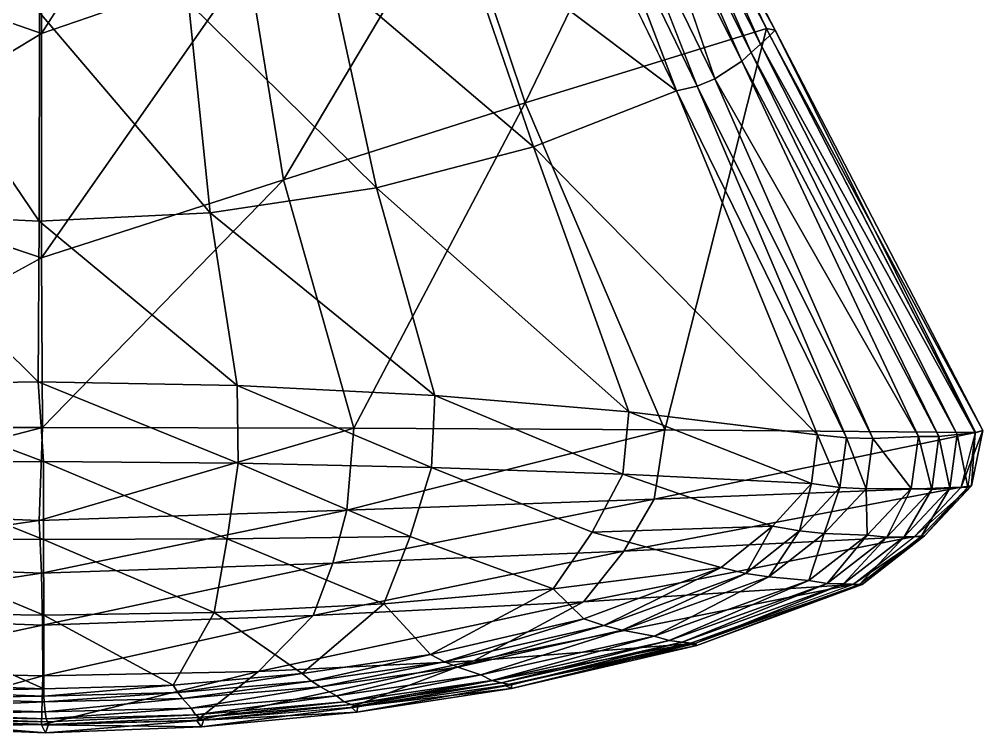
# Model space of a CAD drawing. Extents: x 0 to 0.153, y -0.316 to 0.
# Drawn here: x 0.0749 to 0.1535, y -0.3164 to -0.2582 of the extents above; entities that cross this region are included whole.
import ezdxf

# ---------------------------------------------------------------- set-up
doc = ezdxf.new("R2010")
doc.units = 0
for name, color, linetype in [('L0_PERLATOR_6758005_0', 7, 'CONTINUOUS'), ('L12_KORPUS_6770005_00_4', 7, 'CONTINUOUS'), ('L13_KORPUS_6770005_00_5', 7, 'CONTINUOUS'), ('L14_KORPUS_6770005_00_6', 7, 'CONTINUOUS')]:
    doc.layers.add(name, color=color, linetype=linetype)

msp = doc.modelspace()

# ---------------------------------------------------------------- linework, layer by layer
at = {"layer": 'L0_PERLATOR_6758005_0', "color": 8}
for points, invisible_edges in [([(0.110692, -0.250639, 0.093944), (0.119535, -0.245542, 0.100609), (0.128511, -0.264012, 0.100984), (0.110692, -0.250639, 0.093944)], 8), ([(0.100242, -0.254459, 0.088952), (0.110692, -0.250639, 0.093944), (0.116828, -0.26858, 0.09478), (0.100242, -0.254459, 0.088952)], 8), ([(0.110692, -0.250639, 0.093944), (0.128511, -0.264012, 0.100984), (0.116828, -0.26858, 0.09478), (0.110692, -0.250639, 0.093944)], 8), ([(0.088679, -0.256822, 0.085871), (0.100242, -0.254459, 0.088952), (0.104021, -0.271934, 0.09023), (0.088679, -0.256822, 0.085871)], 8), ([(0.100242, -0.254459, 0.088952), (0.116828, -0.26858, 0.09478), (0.104021, -0.271934, 0.09023), (0.100242, -0.254459, 0.088952)], 8), ([(0.064422, -0.256806, 0.085926), (0.076495, -0.274664, 0.08655), (0.062545, -0.273963, 0.087524), (0.064422, -0.256806, 0.085926)], 8), ([(0.064422, -0.256806, 0.085926), (0.076547, -0.257617, 0.084846), (0.076495, -0.274664, 0.08655), (0.064422, -0.256806, 0.085926)], 8), ([(0.076547, -0.257617, 0.084846), (0.088679, -0.256822, 0.085871), (0.090451, -0.273981, 0.087461), (0.076547, -0.257617, 0.084846)], 8), ([(0.088679, -0.256822, 0.085871), (0.104021, -0.271934, 0.09023), (0.090451, -0.273981, 0.087461), (0.088679, -0.256822, 0.085871)], 8), ([(0.076547, -0.257617, 0.084846), (0.090451, -0.273981, 0.087461), (0.076495, -0.274664, 0.08655), (0.076547, -0.257617, 0.084846)], 8), ([(0.116828, -0.26858, 0.09478), (0.128511, -0.264012, 0.100984), (0.140011, -0.292094, 0.100288), (0.116828, -0.26858, 0.09478)], 8), ([(0.104021, -0.271934, 0.09023), (0.116828, -0.26858, 0.09478), (0.124601, -0.290223, 0.095478), (0.104021, -0.271934, 0.09023)], 8), ([(0.116828, -0.26858, 0.09478), (0.140011, -0.292094, 0.100288), (0.124601, -0.290223, 0.095478), (0.116828, -0.26858, 0.09478)], 8), ([(0.090451, -0.273981, 0.087461), (0.104021, -0.271934, 0.09023), (0.108773, -0.288871, 0.092022), (0.090451, -0.273981, 0.087461)], 8), ([(0.104021, -0.271934, 0.09023), (0.124601, -0.290223, 0.095478), (0.108773, -0.288871, 0.092022), (0.104021, -0.271934, 0.09023)], 8), ([(0.062545, -0.273963, 0.087524), (0.076418, -0.28777, 0.089283), (0.060174, -0.288029, 0.090024), (0.062545, -0.273963, 0.087524)], 8), ([(0.062545, -0.273963, 0.087524), (0.076495, -0.274664, 0.08655), (0.076418, -0.28777, 0.089283), (0.062545, -0.273963, 0.087524)], 8), ([(0.076495, -0.274664, 0.08655), (0.090451, -0.273981, 0.087461), (0.092665, -0.288051, 0.089951), (0.076495, -0.274664, 0.08655)], 8), ([(0.090451, -0.273981, 0.087461), (0.108773, -0.288871, 0.092022), (0.092665, -0.288051, 0.089951), (0.090451, -0.273981, 0.087461)], 8), ([(0.076495, -0.274664, 0.08655), (0.092665, -0.288051, 0.089951), (0.076418, -0.28777, 0.089283), (0.076495, -0.274664, 0.08655)], 8), ([(0.060174, -0.288029, 0.090024), (0.076418, -0.28777, 0.089283), (0.076871, -0.29427, 0.091071), (0.060174, -0.288029, 0.090024)], 8), ([(0.060174, -0.288029, 0.090024), (0.076871, -0.29427, 0.091071), (0.061018, -0.294343, 0.091714), (0.060174, -0.288029, 0.090024)], 8), ([(0.076418, -0.28777, 0.089283), (0.092665, -0.288051, 0.089951), (0.09273, -0.294406, 0.091549), (0.076418, -0.28777, 0.089283)], 8), ([(0.076418, -0.28777, 0.089283), (0.09273, -0.294406, 0.091549), (0.076871, -0.29427, 0.091071), (0.076418, -0.28777, 0.089283)], 8), ([(0.092665, -0.288051, 0.089951), (0.108773, -0.288871, 0.092022), (0.108511, -0.29475, 0.093146), (0.092665, -0.288051, 0.089951)], 8), ([(0.092665, -0.288051, 0.089951), (0.108511, -0.29475, 0.093146), (0.09273, -0.294406, 0.091549), (0.092665, -0.288051, 0.089951)], 8), ([(0.108773, -0.288871, 0.092022), (0.124133, -0.295302, 0.095854), (0.108511, -0.29475, 0.093146), (0.108773, -0.288871, 0.092022)], 8), ([(0.108773, -0.288871, 0.092022), (0.124601, -0.290223, 0.095478), (0.124133, -0.295302, 0.095854), (0.108773, -0.288871, 0.092022)], 8), ([(0.124601, -0.290223, 0.095478), (0.139514, -0.296057, 0.099659), (0.124133, -0.295302, 0.095854), (0.124601, -0.290223, 0.095478)], 8), ([(0.124601, -0.290223, 0.095478), (0.140011, -0.292094, 0.100288), (0.139514, -0.296057, 0.099659), (0.124601, -0.290223, 0.095478)], 8), ([(0.061018, -0.294343, 0.091714), (0.076871, -0.29427, 0.091071), (0.076873, -0.300628, 0.09331), (0.061018, -0.294343, 0.091714)], 8), ([(0.061018, -0.294343, 0.091714), (0.076873, -0.300628, 0.09331), (0.061903, -0.300523, 0.093795), (0.061018, -0.294343, 0.091714)], 8), ([(0.076871, -0.29427, 0.091071), (0.09273, -0.294406, 0.091549), (0.091847, -0.300582, 0.093639), (0.076871, -0.29427, 0.091071)], 8), ([(0.076871, -0.29427, 0.091071), (0.091847, -0.300582, 0.093639), (0.076873, -0.300628, 0.09331), (0.076871, -0.29427, 0.091071)], 8), ([(0.09273, -0.294406, 0.091549), (0.10678, -0.300385, 0.094782), (0.091847, -0.300582, 0.093639), (0.09273, -0.294406, 0.091549)], 8), ([(0.09273, -0.294406, 0.091549), (0.108511, -0.29475, 0.093146), (0.10678, -0.300385, 0.094782), (0.09273, -0.294406, 0.091549)], 8), ([(0.10678, -0.300385, 0.094782), (0.108511, -0.29475, 0.093146), (0.121625, -0.300037, 0.096734), (0.10678, -0.300385, 0.094782)], 12), ([(0.108511, -0.29475, 0.093146), (0.124133, -0.295302, 0.095854), (0.121625, -0.300037, 0.096734), (0.108511, -0.29475, 0.093146)], 8), ([(0.124133, -0.295302, 0.095854), (0.136339, -0.29954, 0.09949), (0.121625, -0.300037, 0.096734), (0.124133, -0.295302, 0.095854)], 8), ([(0.124133, -0.295302, 0.095854), (0.139514, -0.296057, 0.099659), (0.136339, -0.29954, 0.09949), (0.124133, -0.295302, 0.095854)], 8), ([(0.121625, -0.300037, 0.096734), (0.118435, -0.304645, 0.097817), (0.10678, -0.300385, 0.094782), (0.121625, -0.300037, 0.096734)], 12), ([(0.121625, -0.300037, 0.096734), (0.132139, -0.302925, 0.099332), (0.118435, -0.304645, 0.097817), (0.121625, -0.300037, 0.096734)], 8), ([(0.121625, -0.300037, 0.096734), (0.136339, -0.29954, 0.09949), (0.132139, -0.302925, 0.099332), (0.121625, -0.300037, 0.096734)], 8), ([(0.061903, -0.300523, 0.093795), (0.076873, -0.300628, 0.09331), (0.076877, -0.306816, 0.095987), (0.061903, -0.300523, 0.093795)], 8), ([(0.061903, -0.300523, 0.093795), (0.076877, -0.306816, 0.095987), (0.062987, -0.306538, 0.096287), (0.061903, -0.300523, 0.093795)], 8), ([(0.076873, -0.300628, 0.09331), (0.091847, -0.300582, 0.093639), (0.090771, -0.306593, 0.096142), (0.076873, -0.300628, 0.09331)], 8), ([(0.076873, -0.300628, 0.09331), (0.090771, -0.306593, 0.096142), (0.076877, -0.306816, 0.095987), (0.076873, -0.300628, 0.09331)], 8), ([(0.091847, -0.300582, 0.093639), (0.104635, -0.305869, 0.096753), (0.090771, -0.306593, 0.096142), (0.091847, -0.300582, 0.093639)], 8), ([(0.091847, -0.300582, 0.093639), (0.10678, -0.300385, 0.094782), (0.104635, -0.305869, 0.096753), (0.091847, -0.300582, 0.093639)], 8), ([(0.10678, -0.300385, 0.094782), (0.118435, -0.304645, 0.097817), (0.104635, -0.305869, 0.096753), (0.10678, -0.300385, 0.094782)], 8), ([(0.118435, -0.304645, 0.097817), (0.132139, -0.302925, 0.099332), (0.12095, -0.307101, 0.099168), (0.118435, -0.304645, 0.097817)], 8), ([(0.104635, -0.305869, 0.096753), (0.118435, -0.304645, 0.097817), (0.10842, -0.310012, 0.099077), (0.104635, -0.305869, 0.096753)], 8), ([(0.118435, -0.304645, 0.097817), (0.12095, -0.307101, 0.099168), (0.10842, -0.310012, 0.099077), (0.118435, -0.304645, 0.097817)], 8), ([(0.090771, -0.306593, 0.096142), (0.104635, -0.305869, 0.096753), (0.097972, -0.311575, 0.099047), (0.090771, -0.306593, 0.096142)], 8), ([(0.104635, -0.305869, 0.096753), (0.10842, -0.310012, 0.099077), (0.097972, -0.311575, 0.099047), (0.104635, -0.305869, 0.096753)], 8), ([(0.062987, -0.306538, 0.096287), (0.076877, -0.306816, 0.095987), (0.076891, -0.312804, 0.099089), (0.062987, -0.306538, 0.096287)], 8), ([(0.062987, -0.306538, 0.096287), (0.076891, -0.312804, 0.099089), (0.066333, -0.312465, 0.099161), (0.062987, -0.306538, 0.096287)], 8), ([(0.076877, -0.306816, 0.095987), (0.090771, -0.306593, 0.096142), (0.087449, -0.312507, 0.099051), (0.076877, -0.306816, 0.095987)], 8), ([(0.076877, -0.306816, 0.095987), (0.087449, -0.312507, 0.099051), (0.076891, -0.312804, 0.099089), (0.076877, -0.306816, 0.095987)], 8), ([(0.090771, -0.306593, 0.096142), (0.097972, -0.311575, 0.099047), (0.087449, -0.312507, 0.099051), (0.090771, -0.306593, 0.096142)], 8)]:
    msp.add_3dface(points, dxfattribs=dict(at, invisible_edges=invisible_edges))
at = {"layer": 'L12_KORPUS_6770005_00_4', "color": 8}
for points, invisible_edges in [([(0.127635, -0.242855, 0.109534), (0.13535, -0.2602, 0.107383), (0.12685, -0.243329, 0.108201), (0.127635, -0.242855, 0.109534)], 8), ([(0.127635, -0.242855, 0.109534), (0.136115, -0.259508, 0.108546), (0.13535, -0.2602, 0.107383), (0.127635, -0.242855, 0.109534)], 8), ([(0.12685, -0.243329, 0.108201), (0.134585, -0.260893, 0.106219), (0.126065, -0.243803, 0.106868), (0.12685, -0.243329, 0.108201)], 8), ([(0.12685, -0.243329, 0.108201), (0.13535, -0.2602, 0.107383), (0.134585, -0.260893, 0.106219), (0.12685, -0.243329, 0.108201)], 8), ([(0.12528, -0.244277, 0.105535), (0.13163, -0.263035, 0.102646), (0.122962, -0.245184, 0.102711), (0.12528, -0.244277, 0.105535)], 8), ([(0.126065, -0.243803, 0.106868), (0.13382, -0.261586, 0.105056), (0.12528, -0.244277, 0.105535), (0.126065, -0.243803, 0.106868)], 8), ([(0.12528, -0.244277, 0.105535), (0.13382, -0.261586, 0.105056), (0.13163, -0.263035, 0.102646), (0.12528, -0.244277, 0.105535)], 8), ([(0.126065, -0.243803, 0.106868), (0.134585, -0.260893, 0.106219), (0.13382, -0.261586, 0.105056), (0.126065, -0.243803, 0.106868)], 8), ([(0.122962, -0.245184, 0.102711), (0.130187, -0.263639, 0.101663), (0.12139, -0.245487, 0.101503), (0.122962, -0.245184, 0.102711)], 8), ([(0.122962, -0.245184, 0.102711), (0.13163, -0.263035, 0.102646), (0.130187, -0.263639, 0.101663), (0.122962, -0.245184, 0.102711)], 8), ([(0.12139, -0.245487, 0.101503), (0.128511, -0.264012, 0.100984), (0.119535, -0.245542, 0.100609), (0.12139, -0.245487, 0.101503)], 8), ([(0.12139, -0.245487, 0.101503), (0.130187, -0.263639, 0.101663), (0.128511, -0.264012, 0.100984), (0.12139, -0.245487, 0.101503)], 8), ([(0.136115, -0.259508, 0.108546), (0.152876, -0.291916, 0.105288), (0.13535, -0.2602, 0.107383), (0.136115, -0.259508, 0.108546)], 8), ([(0.134585, -0.260893, 0.106219), (0.149908, -0.292227, 0.103725), (0.13382, -0.261586, 0.105056), (0.134585, -0.260893, 0.106219)], 8), ([(0.13535, -0.2602, 0.107383), (0.151393, -0.292075, 0.104506), (0.134585, -0.260893, 0.106219), (0.13535, -0.2602, 0.107383)], 8), ([(0.134585, -0.260893, 0.106219), (0.151393, -0.292075, 0.104506), (0.149908, -0.292227, 0.103725), (0.134585, -0.260893, 0.106219)], 8), ([(0.13535, -0.2602, 0.107383), (0.152876, -0.291916, 0.105288), (0.151393, -0.292075, 0.104506), (0.13535, -0.2602, 0.107383)], 8), ([(0.13382, -0.261586, 0.105056), (0.148236, -0.292227, 0.1029), (0.13163, -0.263035, 0.102646), (0.13382, -0.261586, 0.105056)], 8), ([(0.13382, -0.261586, 0.105056), (0.149908, -0.292227, 0.103725), (0.148236, -0.292227, 0.1029), (0.13382, -0.261586, 0.105056)], 8), ([(0.13163, -0.263035, 0.102646), (0.144521, -0.292391, 0.101324), (0.130187, -0.263639, 0.101663), (0.13163, -0.263035, 0.102646)], 8), ([(0.13163, -0.263035, 0.102646), (0.148236, -0.292227, 0.1029), (0.144521, -0.292391, 0.101324), (0.13163, -0.263035, 0.102646)], 8), ([(0.130187, -0.263639, 0.101663), (0.142359, -0.292346, 0.100694), (0.128511, -0.264012, 0.100984), (0.130187, -0.263639, 0.101663)], 8), ([(0.128511, -0.264012, 0.100984), (0.142359, -0.292346, 0.100694), (0.140011, -0.292094, 0.100288), (0.128511, -0.264012, 0.100984)], 8), ([(0.130187, -0.263639, 0.101663), (0.144521, -0.292391, 0.101324), (0.142359, -0.292346, 0.100694), (0.130187, -0.263639, 0.101663)], 8), ([(0.140011, -0.292094, 0.100288), (0.141826, -0.296375, 0.100038), (0.139514, -0.296057, 0.099659), (0.140011, -0.292094, 0.100288)], 8), ([(0.142359, -0.292346, 0.100694), (0.141826, -0.296375, 0.100038), (0.140011, -0.292094, 0.100288), (0.142359, -0.292346, 0.100694)], 8), ([(0.142359, -0.292346, 0.100694), (0.14396, -0.296491, 0.100632), (0.141826, -0.296375, 0.100038), (0.142359, -0.292346, 0.100694)], 8), ([(0.144521, -0.292391, 0.101324), (0.14396, -0.296491, 0.100632), (0.142359, -0.292346, 0.100694), (0.144521, -0.292391, 0.101324)], 8), ([(0.148236, -0.292227, 0.1029), (0.147645, -0.296469, 0.102117), (0.144521, -0.292391, 0.101324), (0.148236, -0.292227, 0.1029)], 8), ([(0.148236, -0.292227, 0.1029), (0.149318, -0.296545, 0.102906), (0.147645, -0.296469, 0.102117), (0.148236, -0.292227, 0.1029)], 8), ([(0.149908, -0.292227, 0.103725), (0.149318, -0.296545, 0.102906), (0.148236, -0.292227, 0.1029), (0.149908, -0.292227, 0.103725)], 8), ([(0.149908, -0.292227, 0.103725), (0.150799, -0.296452, 0.103645), (0.149318, -0.296545, 0.102906), (0.149908, -0.292227, 0.103725)], 8), ([(0.151393, -0.292075, 0.104506), (0.150799, -0.296452, 0.103645), (0.149908, -0.292227, 0.103725), (0.151393, -0.292075, 0.104506)], 8), ([(0.151393, -0.292075, 0.104506), (0.152279, -0.296352, 0.104385), (0.150799, -0.296452, 0.103645), (0.151393, -0.292075, 0.104506)], 8), ([(0.152876, -0.291916, 0.105288), (0.152279, -0.296352, 0.104385), (0.151393, -0.292075, 0.104506), (0.152876, -0.291916, 0.105288)], 8), ([(0.144521, -0.292391, 0.101324), (0.147645, -0.296469, 0.102117), (0.14396, -0.296491, 0.100632), (0.144521, -0.292391, 0.101324)], 8), ([(0.139514, -0.296057, 0.099659), (0.138525, -0.299935, 0.099824), (0.136339, -0.29954, 0.09949), (0.139514, -0.296057, 0.099659)], 8), ([(0.141826, -0.296375, 0.100038), (0.138525, -0.299935, 0.099824), (0.139514, -0.296057, 0.099659), (0.141826, -0.296375, 0.100038)], 8), ([(0.141826, -0.296375, 0.100038), (0.140548, -0.300131, 0.100359), (0.138525, -0.299935, 0.099824), (0.141826, -0.296375, 0.100038)], 8), ([(0.14396, -0.296491, 0.100632), (0.140548, -0.300131, 0.100359), (0.141826, -0.296375, 0.100038), (0.14396, -0.296491, 0.100632)], 8), ([(0.14396, -0.296491, 0.100632), (0.14405, -0.300271, 0.101709), (0.140548, -0.300131, 0.100359), (0.14396, -0.296491, 0.100632)], 8), ([(0.147645, -0.296469, 0.102117), (0.14405, -0.300271, 0.101709), (0.14396, -0.296491, 0.100632), (0.147645, -0.296469, 0.102117)], 8), ([(0.147645, -0.296469, 0.102117), (0.145648, -0.300435, 0.102443), (0.14405, -0.300271, 0.101709), (0.147645, -0.296469, 0.102117)], 8), ([(0.149318, -0.296545, 0.102906), (0.145648, -0.300435, 0.102443), (0.147645, -0.296469, 0.102117), (0.149318, -0.296545, 0.102906)], 8), ([(0.149318, -0.296545, 0.102906), (0.147061, -0.30041, 0.103121), (0.145648, -0.300435, 0.102443), (0.149318, -0.296545, 0.102906)], 8), ([(0.150799, -0.296452, 0.103645), (0.147061, -0.30041, 0.103121), (0.149318, -0.296545, 0.102906), (0.150799, -0.296452, 0.103645)], 8), ([(0.150799, -0.296452, 0.103645), (0.148472, -0.300377, 0.103799), (0.147061, -0.30041, 0.103121), (0.150799, -0.296452, 0.103645)], 8), ([(0.152279, -0.296352, 0.104385), (0.148472, -0.300377, 0.103799), (0.150799, -0.296452, 0.103645), (0.152279, -0.296352, 0.104385)], 8), ([(0.136339, -0.29954, 0.09949), (0.134164, -0.303392, 0.099624), (0.132139, -0.302925, 0.099332), (0.136339, -0.29954, 0.09949)], 8), ([(0.138525, -0.299935, 0.099824), (0.134164, -0.303392, 0.099624), (0.136339, -0.29954, 0.09949), (0.138525, -0.299935, 0.099824)], 8), ([(0.138525, -0.299935, 0.099824), (0.136043, -0.303667, 0.100105), (0.134164, -0.303392, 0.099624), (0.138525, -0.299935, 0.099824)], 8), ([(0.140548, -0.300131, 0.100359), (0.136043, -0.303667, 0.100105), (0.138525, -0.299935, 0.099824), (0.140548, -0.300131, 0.100359)], 8), ([(0.140548, -0.300131, 0.100359), (0.139303, -0.303965, 0.101321), (0.136043, -0.303667, 0.100105), (0.140548, -0.300131, 0.100359)], 8), ([(0.14405, -0.300271, 0.101709), (0.139303, -0.303965, 0.101321), (0.140548, -0.300131, 0.100359), (0.14405, -0.300271, 0.101709)], 8), ([(0.14405, -0.300271, 0.101709), (0.140798, -0.304216, 0.102002), (0.139303, -0.303965, 0.101321), (0.14405, -0.300271, 0.101709)], 8), ([(0.145648, -0.300435, 0.102443), (0.140798, -0.304216, 0.102002), (0.14405, -0.300271, 0.101709), (0.145648, -0.300435, 0.102443)], 8), ([(0.145648, -0.300435, 0.102443), (0.142119, -0.304256, 0.102618), (0.140798, -0.304216, 0.102002), (0.145648, -0.300435, 0.102443)], 8), ([(0.147061, -0.30041, 0.103121), (0.142119, -0.304256, 0.102618), (0.145648, -0.300435, 0.102443), (0.147061, -0.30041, 0.103121)], 8), ([(0.147061, -0.30041, 0.103121), (0.14344, -0.304289, 0.103235), (0.142119, -0.304256, 0.102618), (0.147061, -0.30041, 0.103121)], 8), ([(0.148472, -0.300377, 0.103799), (0.14344, -0.304289, 0.103235), (0.147061, -0.30041, 0.103121), (0.148472, -0.300377, 0.103799)], 8), ([(0.132139, -0.302925, 0.099332), (0.12256, -0.307648, 0.099431), (0.12095, -0.307101, 0.099168), (0.132139, -0.302925, 0.099332)], 8), ([(0.134164, -0.303392, 0.099624), (0.12256, -0.307648, 0.099431), (0.132139, -0.302925, 0.099332), (0.134164, -0.303392, 0.099624)], 8), ([(0.134164, -0.303392, 0.099624), (0.124062, -0.308016, 0.09985), (0.12256, -0.307648, 0.099431), (0.134164, -0.303392, 0.099624)], 8), ([(0.136043, -0.303667, 0.100105), (0.124062, -0.308016, 0.09985), (0.134164, -0.303392, 0.099624), (0.136043, -0.303667, 0.100105)], 8), ([(0.136043, -0.303667, 0.100105), (0.126678, -0.308515, 0.100886), (0.124062, -0.308016, 0.09985), (0.136043, -0.303667, 0.100105)], 8), ([(0.139303, -0.303965, 0.101321), (0.126678, -0.308515, 0.100886), (0.136043, -0.303667, 0.100105), (0.139303, -0.303965, 0.101321)], 8), ([(0.139303, -0.303965, 0.101321), (0.127892, -0.308881, 0.10151), (0.126678, -0.308515, 0.100886), (0.139303, -0.303965, 0.101321)], 8), ([(0.140798, -0.304216, 0.102002), (0.127892, -0.308881, 0.10151), (0.139303, -0.303965, 0.101321), (0.140798, -0.304216, 0.102002)], 8), ([(0.140798, -0.304216, 0.102002), (0.128964, -0.309004, 0.102038), (0.127892, -0.308881, 0.10151), (0.140798, -0.304216, 0.102002)], 8), ([(0.142119, -0.304256, 0.102618), (0.128964, -0.309004, 0.102038), (0.140798, -0.304216, 0.102002), (0.142119, -0.304256, 0.102618)], 8), ([(0.142119, -0.304256, 0.102618), (0.130036, -0.309117, 0.102568), (0.128964, -0.309004, 0.102038), (0.142119, -0.304256, 0.102618)], 8), ([(0.14344, -0.304289, 0.103235), (0.130036, -0.309117, 0.102568), (0.142119, -0.304256, 0.102618), (0.14344, -0.304289, 0.103235)], 8), ([(0.12095, -0.307101, 0.099168), (0.109567, -0.310604, 0.09934), (0.10842, -0.310012, 0.099077), (0.12095, -0.307101, 0.099168)], 8), ([(0.12256, -0.307648, 0.099431), (0.109567, -0.310604, 0.09934), (0.12095, -0.307101, 0.099168), (0.12256, -0.307648, 0.099431)], 8), ([(0.12256, -0.307648, 0.099431), (0.11065, -0.311036, 0.099723), (0.109567, -0.310604, 0.09934), (0.12256, -0.307648, 0.099431)], 8), ([(0.124062, -0.308016, 0.09985), (0.11065, -0.311036, 0.099723), (0.12256, -0.307648, 0.099431), (0.124062, -0.308016, 0.09985)], 8), ([(0.124062, -0.308016, 0.09985), (0.112546, -0.31168, 0.100619), (0.11065, -0.311036, 0.099723), (0.124062, -0.308016, 0.09985)], 8), ([(0.126678, -0.308515, 0.100886), (0.112546, -0.31168, 0.100619), (0.124062, -0.308016, 0.09985), (0.126678, -0.308515, 0.100886)], 8), ([(0.126678, -0.308515, 0.100886), (0.113443, -0.312135, 0.101208), (0.112546, -0.31168, 0.100619), (0.126678, -0.308515, 0.100886)], 8), ([(0.127892, -0.308881, 0.10151), (0.113443, -0.312135, 0.101208), (0.126678, -0.308515, 0.100886), (0.127892, -0.308881, 0.10151)], 8), ([(0.127892, -0.308881, 0.10151), (0.114234, -0.312315, 0.101666), (0.113443, -0.312135, 0.101208), (0.127892, -0.308881, 0.10151)], 8), ([(0.128964, -0.309004, 0.102038), (0.114234, -0.312315, 0.101666), (0.127892, -0.308881, 0.10151), (0.128964, -0.309004, 0.102038)], 8), ([(0.128964, -0.309004, 0.102038), (0.115027, -0.312484, 0.102126), (0.114234, -0.312315, 0.101666), (0.128964, -0.309004, 0.102038)], 8), ([(0.130036, -0.309117, 0.102568), (0.115027, -0.312484, 0.102126), (0.128964, -0.309004, 0.102038), (0.130036, -0.309117, 0.102568)], 8), ([(0.10842, -0.310012, 0.099077), (0.098734, -0.312185, 0.099326), (0.097972, -0.311575, 0.099047), (0.10842, -0.310012, 0.099077)], 8), ([(0.109567, -0.310604, 0.09934), (0.098734, -0.312185, 0.099326), (0.10842, -0.310012, 0.099077), (0.109567, -0.310604, 0.09934)], 8), ([(0.109567, -0.310604, 0.09934), (0.099468, -0.312649, 0.099694), (0.098734, -0.312185, 0.099326), (0.109567, -0.310604, 0.09934)], 8), ([(0.11065, -0.311036, 0.099723), (0.099468, -0.312649, 0.099694), (0.109567, -0.310604, 0.09934), (0.11065, -0.311036, 0.099723)], 8), ([(0.11065, -0.311036, 0.099723), (0.100763, -0.313376, 0.100504), (0.099468, -0.312649, 0.099694), (0.11065, -0.311036, 0.099723)], 8), ([(0.112546, -0.31168, 0.100619), (0.100763, -0.313376, 0.100504), (0.11065, -0.311036, 0.099723), (0.112546, -0.31168, 0.100619)], 8), ([(0.097972, -0.311575, 0.099047), (0.087825, -0.313119, 0.099358), (0.087449, -0.312507, 0.099051), (0.097972, -0.311575, 0.099047)], 8), ([(0.098734, -0.312185, 0.099326), (0.087825, -0.313119, 0.099358), (0.097972, -0.311575, 0.099047), (0.098734, -0.312185, 0.099326)], 8), ([(0.112546, -0.31168, 0.100619), (0.101395, -0.313883, 0.101079), (0.100763, -0.313376, 0.100504), (0.112546, -0.31168, 0.100619)], 8), ([(0.113443, -0.312135, 0.101208), (0.101395, -0.313883, 0.101079), (0.112546, -0.31168, 0.100619), (0.113443, -0.312135, 0.101208)], 8), ([(0.076891, -0.312804, 0.099089), (0.065943, -0.313077, 0.09947), (0.066333, -0.312465, 0.099161), (0.076891, -0.312804, 0.099089)], 8), ([(0.076878, -0.313403, 0.099435), (0.065943, -0.313077, 0.09947), (0.076891, -0.312804, 0.099089), (0.076878, -0.313403, 0.099435)], 8), ([(0.087825, -0.313119, 0.099358), (0.076878, -0.313403, 0.099435), (0.087449, -0.312507, 0.099051), (0.087825, -0.313119, 0.099358)], 8), ([(0.087449, -0.312507, 0.099051), (0.076878, -0.313403, 0.099435), (0.076891, -0.312804, 0.099089), (0.087449, -0.312507, 0.099051)], 8), ([(0.098734, -0.312185, 0.099326), (0.088207, -0.3136, 0.099722), (0.087825, -0.313119, 0.099358), (0.098734, -0.312185, 0.099326)], 8), ([(0.099468, -0.312649, 0.099694), (0.088207, -0.3136, 0.099722), (0.098734, -0.312185, 0.099326), (0.099468, -0.312649, 0.099694)], 8), ([(0.099468, -0.312649, 0.099694), (0.088898, -0.31438, 0.100468), (0.088207, -0.3136, 0.099722), (0.099468, -0.312649, 0.099694)], 8), ([(0.100763, -0.313376, 0.100504), (0.088898, -0.31438, 0.100468), (0.099468, -0.312649, 0.099694), (0.100763, -0.313376, 0.100504)], 8), ([(0.113443, -0.312135, 0.101208), (0.101952, -0.314096, 0.101492), (0.101395, -0.313883, 0.101079), (0.113443, -0.312135, 0.101208)], 8), ([(0.114234, -0.312315, 0.101666), (0.101952, -0.314096, 0.101492), (0.113443, -0.312135, 0.101208), (0.114234, -0.312315, 0.101666)], 8), ([(0.114234, -0.312315, 0.101666), (0.102512, -0.314294, 0.101906), (0.101952, -0.314096, 0.101492), (0.114234, -0.312315, 0.101666)], 8), ([(0.115027, -0.312484, 0.102126), (0.102512, -0.314294, 0.101906), (0.114234, -0.312315, 0.101666), (0.115027, -0.312484, 0.102126)], 8), ([(0.076908, -0.313886, 0.099808), (0.06511, -0.314339, 0.100581), (0.065624, -0.313558, 0.099836), (0.076908, -0.313886, 0.099808)], 8), ([(0.076878, -0.313403, 0.099435), (0.065624, -0.313558, 0.099836), (0.065943, -0.313077, 0.09947), (0.076878, -0.313403, 0.099435)], 8), ([(0.076908, -0.313886, 0.099808), (0.065624, -0.313558, 0.099836), (0.076878, -0.313403, 0.099435), (0.076908, -0.313886, 0.099808)], 8), ([(0.087825, -0.313119, 0.099358), (0.076908, -0.313886, 0.099808), (0.076878, -0.313403, 0.099435), (0.087825, -0.313119, 0.099358)], 8), ([(0.088207, -0.3136, 0.099722), (0.076908, -0.313886, 0.099808), (0.087825, -0.313119, 0.099358), (0.088207, -0.3136, 0.099722)], 8), ([(0.088207, -0.3136, 0.099722), (0.076993, -0.314691, 0.100511), (0.076908, -0.313886, 0.099808), (0.088207, -0.3136, 0.099722)], 8), ([(0.088898, -0.31438, 0.100468), (0.076993, -0.314691, 0.100511), (0.088207, -0.3136, 0.099722), (0.088898, -0.31438, 0.100468)], 8), ([(0.100763, -0.313376, 0.100504), (0.089262, -0.314927, 0.101041), (0.088898, -0.31438, 0.100468), (0.100763, -0.313376, 0.100504)], 8), ([(0.101395, -0.313883, 0.101079), (0.089262, -0.314927, 0.101041), (0.100763, -0.313376, 0.100504), (0.101395, -0.313883, 0.101079)], 8), ([(0.076993, -0.314691, 0.100511), (0.064929, -0.314886, 0.101152), (0.06511, -0.314339, 0.100581), (0.076993, -0.314691, 0.100511)], 8), ([(0.076993, -0.314691, 0.100511), (0.06511, -0.314339, 0.100581), (0.076908, -0.313886, 0.099808), (0.076993, -0.314691, 0.100511)], 8), ([(0.088898, -0.31438, 0.100468), (0.077089, -0.315261, 0.101094), (0.076993, -0.314691, 0.100511), (0.088898, -0.31438, 0.100468)], 8), ([(0.089262, -0.314927, 0.101041), (0.077089, -0.315261, 0.101094), (0.088898, -0.31438, 0.100468), (0.089262, -0.314927, 0.101041)], 8), ([(0.101395, -0.313883, 0.101079), (0.089584, -0.315159, 0.101418), (0.089262, -0.314927, 0.101041), (0.101395, -0.313883, 0.101079)], 8), ([(0.101952, -0.314096, 0.101492), (0.089584, -0.315159, 0.101418), (0.101395, -0.313883, 0.101079), (0.101952, -0.314096, 0.101492)], 8), ([(0.101952, -0.314096, 0.101492), (0.08991, -0.315375, 0.101796), (0.089584, -0.315159, 0.101418), (0.101952, -0.314096, 0.101492)], 8), ([(0.102512, -0.314294, 0.101906), (0.08991, -0.315375, 0.101796), (0.101952, -0.314096, 0.101492), (0.102512, -0.314294, 0.101906)], 8), ([(0.077174, -0.3155, 0.101444), (0.06462, -0.315335, 0.101905), (0.064772, -0.315118, 0.101528), (0.077174, -0.3155, 0.101444)], 8), ([(0.077089, -0.315261, 0.101094), (0.064772, -0.315118, 0.101528), (0.064929, -0.314886, 0.101152), (0.077089, -0.315261, 0.101094)], 8), ([(0.077174, -0.3155, 0.101444), (0.064772, -0.315118, 0.101528), (0.077089, -0.315261, 0.101094), (0.077174, -0.3155, 0.101444)], 8), ([(0.077089, -0.315261, 0.101094), (0.064929, -0.314886, 0.101152), (0.076993, -0.314691, 0.100511), (0.077089, -0.315261, 0.101094)], 8), ([(0.089262, -0.314927, 0.101041), (0.077174, -0.3155, 0.101444), (0.077089, -0.315261, 0.101094), (0.089262, -0.314927, 0.101041)], 8), ([(0.077264, -0.315722, 0.101796), (0.077174, -0.3155, 0.101444), (0.089262, -0.314927, 0.101041), (0.077264, -0.315722, 0.101796)], 12), ([(0.089262, -0.314927, 0.101041), (0.089584, -0.315159, 0.101418), (0.077264, -0.315722, 0.101796), (0.089262, -0.314927, 0.101041)], 12), ([(0.08991, -0.315375, 0.101796), (0.077264, -0.315722, 0.101796), (0.089584, -0.315159, 0.101418), (0.08991, -0.315375, 0.101796)], 8), ([(0.077264, -0.315722, 0.101796), (0.06462, -0.315335, 0.101905), (0.077174, -0.3155, 0.101444), (0.077264, -0.315722, 0.101796)], 8)]:
    msp.add_3dface(points, dxfattribs=dict(at, invisible_edges=invisible_edges))
at = {"layer": 'L13_KORPUS_6770005_00_5', "color": 8, "invisible_edges": 8}
for points in [[(0.135831, -0.258927, 0.113525), (0.1272, -0.242235, 0.114417), (0.127973, -0.242393, 0.112078), (0.135831, -0.258927, 0.113525)], [(0.136546, -0.25906, 0.111119), (0.127973, -0.242393, 0.112078), (0.127635, -0.242855, 0.109534), (0.136546, -0.25906, 0.111119)], [(0.136546, -0.25906, 0.111119), (0.127635, -0.242855, 0.109534), (0.136115, -0.259508, 0.108546), (0.136546, -0.25906, 0.111119)], [(0.135831, -0.258927, 0.113525), (0.127973, -0.242393, 0.112078), (0.136546, -0.25906, 0.111119), (0.135831, -0.258927, 0.113525)], [(0.152879, -0.291893, 0.109017), (0.135831, -0.258927, 0.113525), (0.136546, -0.25906, 0.111119), (0.152879, -0.291893, 0.109017)], [(0.153482, -0.29174, 0.107193), (0.136546, -0.25906, 0.111119), (0.136115, -0.259508, 0.108546), (0.153482, -0.29174, 0.107193)], [(0.152879, -0.291893, 0.109017), (0.136546, -0.25906, 0.111119), (0.153482, -0.29174, 0.107193), (0.152879, -0.291893, 0.109017)], [(0.153482, -0.29174, 0.107193), (0.136115, -0.259508, 0.108546), (0.152876, -0.291916, 0.105288), (0.153482, -0.29174, 0.107193)], [(0.151721, -0.296371, 0.108353), (0.152879, -0.291893, 0.109017), (0.153482, -0.29174, 0.107193), (0.151721, -0.296371, 0.108353)], [(0.151721, -0.296371, 0.108353), (0.153482, -0.29174, 0.107193), (0.15257, -0.296243, 0.106408), (0.151721, -0.296371, 0.108353)], [(0.15257, -0.296243, 0.106408), (0.152876, -0.291916, 0.105288), (0.152279, -0.296352, 0.104385), (0.15257, -0.296243, 0.106408)], [(0.15257, -0.296243, 0.106408), (0.153482, -0.29174, 0.107193), (0.152876, -0.291916, 0.105288), (0.15257, -0.296243, 0.106408)], [(0.147915, -0.300396, 0.107767), (0.151721, -0.296371, 0.108353), (0.15257, -0.296243, 0.106408), (0.147915, -0.300396, 0.107767)], [(0.147915, -0.300396, 0.107767), (0.15257, -0.296243, 0.106408), (0.148725, -0.300323, 0.10582), (0.147915, -0.300396, 0.107767)], [(0.148725, -0.300323, 0.10582), (0.15257, -0.296243, 0.106408), (0.152279, -0.296352, 0.104385), (0.148725, -0.300323, 0.10582)], [(0.148725, -0.300323, 0.10582), (0.152279, -0.296352, 0.104385), (0.148472, -0.300377, 0.103799), (0.148725, -0.300323, 0.10582)], [(0.142882, -0.304308, 0.107203), (0.147915, -0.300396, 0.107767), (0.148725, -0.300323, 0.10582), (0.142882, -0.304308, 0.107203)], [(0.142882, -0.304308, 0.107203), (0.148725, -0.300323, 0.10582), (0.143648, -0.304298, 0.105253), (0.142882, -0.304308, 0.107203)], [(0.143648, -0.304298, 0.105253), (0.148472, -0.300377, 0.103799), (0.14344, -0.304289, 0.103235), (0.143648, -0.304298, 0.105253)], [(0.143648, -0.304298, 0.105253), (0.148725, -0.300323, 0.10582), (0.148472, -0.300377, 0.103799), (0.143648, -0.304298, 0.105253)], [(0.129478, -0.309136, 0.106536), (0.142882, -0.304308, 0.107203), (0.143648, -0.304298, 0.105253), (0.129478, -0.309136, 0.106536)], [(0.129478, -0.309136, 0.106536), (0.143648, -0.304298, 0.105253), (0.130148, -0.309267, 0.104579), (0.129478, -0.309136, 0.106536)], [(0.130148, -0.309267, 0.104579), (0.14344, -0.304289, 0.103235), (0.130036, -0.309117, 0.102568), (0.130148, -0.309267, 0.104579)], [(0.130148, -0.309267, 0.104579), (0.143648, -0.304298, 0.105253), (0.14344, -0.304289, 0.103235), (0.130148, -0.309267, 0.104579)], [(0.114469, -0.312503, 0.106094), (0.129478, -0.309136, 0.106536), (0.130148, -0.309267, 0.104579), (0.114469, -0.312503, 0.106094)], [(0.114469, -0.312503, 0.106094), (0.130148, -0.309267, 0.104579), (0.115034, -0.312785, 0.104131), (0.114469, -0.312503, 0.106094)], [(0.115034, -0.312785, 0.104131), (0.130036, -0.309117, 0.102568), (0.115027, -0.312484, 0.102126), (0.115034, -0.312785, 0.104131)], [(0.115034, -0.312785, 0.104131), (0.130148, -0.309267, 0.104579), (0.130036, -0.309117, 0.102568), (0.115034, -0.312785, 0.104131)], [(0.101955, -0.314314, 0.105874), (0.114469, -0.312503, 0.106094), (0.115034, -0.312785, 0.104131), (0.101955, -0.314314, 0.105874)], [(0.101955, -0.314314, 0.105874), (0.115034, -0.312785, 0.104131), (0.102433, -0.31472, 0.103905), (0.101955, -0.314314, 0.105874)], [(0.102433, -0.31472, 0.103905), (0.115034, -0.312785, 0.104131), (0.115027, -0.312484, 0.102126), (0.102433, -0.31472, 0.103905)], [(0.102433, -0.31472, 0.103905), (0.115027, -0.312484, 0.102126), (0.102512, -0.314294, 0.101906), (0.102433, -0.31472, 0.103905)], [(0.089352, -0.315394, 0.105764), (0.101955, -0.314314, 0.105874), (0.102433, -0.31472, 0.103905), (0.089352, -0.315394, 0.105764)], [(0.089744, -0.315925, 0.10379), (0.102433, -0.31472, 0.103905), (0.102512, -0.314294, 0.101906), (0.089744, -0.315925, 0.10379)], [(0.089744, -0.315925, 0.10379), (0.102512, -0.314294, 0.101906), (0.08991, -0.315375, 0.101796), (0.089744, -0.315925, 0.10379)], [(0.089352, -0.315394, 0.105764), (0.102433, -0.31472, 0.103905), (0.089744, -0.315925, 0.10379), (0.089352, -0.315394, 0.105764)], [(0.064062, -0.315355, 0.105873), (0.076706, -0.315742, 0.105763), (0.077012, -0.316397, 0.103783), (0.064062, -0.315355, 0.105873)], [(0.064062, -0.315355, 0.105873), (0.077012, -0.316397, 0.103783), (0.06427, -0.315919, 0.103893), (0.064062, -0.315355, 0.105873)], [(0.06427, -0.315919, 0.103893), (0.077264, -0.315722, 0.101796), (0.06462, -0.315335, 0.101905), (0.06427, -0.315919, 0.103893)], [(0.06427, -0.315919, 0.103893), (0.077012, -0.316397, 0.103783), (0.077264, -0.315722, 0.101796), (0.06427, -0.315919, 0.103893)], [(0.076706, -0.315742, 0.105763), (0.089352, -0.315394, 0.105764), (0.089744, -0.315925, 0.10379), (0.076706, -0.315742, 0.105763)], [(0.076706, -0.315742, 0.105763), (0.089744, -0.315925, 0.10379), (0.077012, -0.316397, 0.103783), (0.076706, -0.315742, 0.105763)], [(0.077012, -0.316397, 0.103783), (0.089744, -0.315925, 0.10379), (0.08991, -0.315375, 0.101796), (0.077012, -0.316397, 0.103783)], [(0.077012, -0.316397, 0.103783), (0.08991, -0.315375, 0.101796), (0.077264, -0.315722, 0.101796), (0.077012, -0.316397, 0.103783)]]:
    msp.add_3dface(points, dxfattribs=at)
at = {"layer": 'L14_KORPUS_6770005_00_6', "color": 8, "invisible_edges": 8}
for points in [[(0.090689, -0.237151, 0.115878), (0.076715, -0.243179, 0.11584), (0.076706, -0.259346, 0.115408), (0.090689, -0.237151, 0.115878)], [(0.090689, -0.237151, 0.115878), (0.076706, -0.259346, 0.115408), (0.093566, -0.253521, 0.115628), (0.090689, -0.237151, 0.115878)], [(0.1272, -0.242235, 0.114417), (0.110411, -0.247773, 0.115338), (0.116146, -0.264993, 0.11427), (0.1272, -0.242235, 0.114417)], [(0.1272, -0.242235, 0.114417), (0.116146, -0.264993, 0.11427), (0.135831, -0.258927, 0.113525), (0.1272, -0.242235, 0.114417)], [(0.076715, -0.243179, 0.11584), (0.059956, -0.25348, 0.115772), (0.076706, -0.259346, 0.115408), (0.076715, -0.243179, 0.11584)], [(0.110411, -0.247773, 0.115338), (0.093566, -0.253521, 0.115628), (0.09643, -0.271272, 0.114378), (0.110411, -0.247773, 0.115338)], [(0.110411, -0.247773, 0.115338), (0.09643, -0.271272, 0.114378), (0.116146, -0.264993, 0.11427), (0.110411, -0.247773, 0.115338)], [(0.076706, -0.259346, 0.115408), (0.059956, -0.25348, 0.115772), (0.057062, -0.271223, 0.114547), (0.076706, -0.259346, 0.115408)], [(0.093566, -0.253521, 0.115628), (0.076706, -0.259346, 0.115408), (0.0767, -0.277635, 0.11393), (0.093566, -0.253521, 0.115628)], [(0.093566, -0.253521, 0.115628), (0.0767, -0.277635, 0.11393), (0.09643, -0.271272, 0.114378), (0.093566, -0.253521, 0.115628)], [(0.076706, -0.259346, 0.115408), (0.057062, -0.271223, 0.114547), (0.0767, -0.277635, 0.11393), (0.076706, -0.259346, 0.115408)], [(0.135831, -0.258927, 0.113525), (0.116146, -0.264993, 0.11427), (0.127538, -0.291689, 0.110671), (0.135831, -0.258927, 0.113525)], [(0.135831, -0.258927, 0.113525), (0.127538, -0.291689, 0.110671), (0.152879, -0.291893, 0.109017), (0.135831, -0.258927, 0.113525)], [(0.116146, -0.264993, 0.11427), (0.09643, -0.271272, 0.114378), (0.102164, -0.291551, 0.111708), (0.116146, -0.264993, 0.11427)], [(0.116146, -0.264993, 0.11427), (0.102164, -0.291551, 0.111708), (0.127538, -0.291689, 0.110671), (0.116146, -0.264993, 0.11427)], [(0.0767, -0.277635, 0.11393), (0.057062, -0.271223, 0.114547), (0.051377, -0.291471, 0.111927), (0.0767, -0.277635, 0.11393)], [(0.09643, -0.271272, 0.114378), (0.0767, -0.277635, 0.11393), (0.076772, -0.291478, 0.112127), (0.09643, -0.271272, 0.114378)], [(0.09643, -0.271272, 0.114378), (0.076772, -0.291478, 0.112127), (0.102164, -0.291551, 0.111708), (0.09643, -0.271272, 0.114378)], [(0.0767, -0.277635, 0.11393), (0.051377, -0.291471, 0.111927), (0.076772, -0.291478, 0.112127), (0.0767, -0.277635, 0.11393)], [(0.076772, -0.291478, 0.112127), (0.051377, -0.291471, 0.111927), (0.051567, -0.29817, 0.11067), (0.076772, -0.291478, 0.112127)], [(0.076772, -0.291478, 0.112127), (0.051567, -0.29817, 0.11067), (0.0765, -0.299077, 0.110768), (0.076772, -0.291478, 0.112127)], [(0.102164, -0.291551, 0.111708), (0.076772, -0.291478, 0.112127), (0.0765, -0.299077, 0.110768), (0.102164, -0.291551, 0.111708)], [(0.102164, -0.291551, 0.111708), (0.0765, -0.299077, 0.110768), (0.101603, -0.298249, 0.110454), (0.102164, -0.291551, 0.111708)], [(0.127538, -0.291689, 0.110671), (0.102164, -0.291551, 0.111708), (0.101603, -0.298249, 0.110454), (0.127538, -0.291689, 0.110671)], [(0.127538, -0.291689, 0.110671), (0.101603, -0.298249, 0.110454), (0.126683, -0.297347, 0.109649), (0.127538, -0.291689, 0.110671)], [(0.152879, -0.291893, 0.109017), (0.127538, -0.291689, 0.110671), (0.126683, -0.297347, 0.109649), (0.152879, -0.291893, 0.109017)], [(0.152879, -0.291893, 0.109017), (0.126683, -0.297347, 0.109649), (0.151721, -0.296371, 0.108353), (0.152879, -0.291893, 0.109017)], [(0.151721, -0.296371, 0.108353), (0.126683, -0.297347, 0.109649), (0.124216, -0.301576, 0.108928), (0.151721, -0.296371, 0.108353)], [(0.151721, -0.296371, 0.108353), (0.124216, -0.301576, 0.108928), (0.147915, -0.300396, 0.107767), (0.151721, -0.296371, 0.108353)], [(0.126683, -0.297347, 0.109649), (0.101603, -0.298249, 0.110454), (0.100466, -0.302572, 0.109701), (0.126683, -0.297347, 0.109649)], [(0.126683, -0.297347, 0.109649), (0.100466, -0.302572, 0.109701), (0.124216, -0.301576, 0.108928), (0.126683, -0.297347, 0.109649)], [(0.0765, -0.299077, 0.110768), (0.051567, -0.29817, 0.11067), (0.052952, -0.302498, 0.109905), (0.0765, -0.299077, 0.110768)], [(0.101603, -0.298249, 0.110454), (0.0765, -0.299077, 0.110768), (0.076691, -0.303383, 0.110083), (0.101603, -0.298249, 0.110454)], [(0.101603, -0.298249, 0.110454), (0.076691, -0.303383, 0.110083), (0.100466, -0.302572, 0.109701), (0.101603, -0.298249, 0.110454)], [(0.0765, -0.299077, 0.110768), (0.052952, -0.302498, 0.109905), (0.076691, -0.303383, 0.110083), (0.0765, -0.299077, 0.110768)], [(0.147915, -0.300396, 0.107767), (0.124216, -0.301576, 0.108928), (0.1209, -0.305716, 0.108086), (0.147915, -0.300396, 0.107767)], [(0.147915, -0.300396, 0.107767), (0.1209, -0.305716, 0.108086), (0.142882, -0.304308, 0.107203), (0.147915, -0.300396, 0.107767)], [(0.124216, -0.301576, 0.108928), (0.100466, -0.302572, 0.109701), (0.09886, -0.306821, 0.10869), (0.124216, -0.301576, 0.108928)], [(0.124216, -0.301576, 0.108928), (0.09886, -0.306821, 0.10869), (0.1209, -0.305716, 0.108086), (0.124216, -0.301576, 0.108928)], [(0.076691, -0.303383, 0.110083), (0.052952, -0.302498, 0.109905), (0.054683, -0.306751, 0.108881), (0.076691, -0.303383, 0.110083)], [(0.100466, -0.302572, 0.109701), (0.076691, -0.303383, 0.110083), (0.07679, -0.307619, 0.109015), (0.100466, -0.302572, 0.109701)], [(0.100466, -0.302572, 0.109701), (0.07679, -0.307619, 0.109015), (0.09886, -0.306821, 0.10869), (0.100466, -0.302572, 0.109701)], [(0.076691, -0.303383, 0.110083), (0.054683, -0.306751, 0.108881), (0.07679, -0.307619, 0.109015), (0.076691, -0.303383, 0.110083)], [(0.142882, -0.304308, 0.107203), (0.1209, -0.305716, 0.108086), (0.111978, -0.310519, 0.106971), (0.142882, -0.304308, 0.107203)], [(0.142882, -0.304308, 0.107203), (0.111978, -0.310519, 0.106971), (0.129478, -0.309136, 0.106536), (0.142882, -0.304308, 0.107203)], [(0.1209, -0.305716, 0.108086), (0.09886, -0.306821, 0.10869), (0.094404, -0.311391, 0.107316), (0.1209, -0.305716, 0.108086)], [(0.1209, -0.305716, 0.108086), (0.094404, -0.311391, 0.107316), (0.111978, -0.310519, 0.106971), (0.1209, -0.305716, 0.108086)], [(0.07679, -0.307619, 0.109015), (0.054683, -0.306751, 0.108881), (0.059135, -0.311336, 0.107468), (0.07679, -0.307619, 0.109015)], [(0.09886, -0.306821, 0.10869), (0.07679, -0.307619, 0.109015), (0.076795, -0.31175, 0.107571), (0.09886, -0.306821, 0.10869)], [(0.09886, -0.306821, 0.10869), (0.076795, -0.31175, 0.107571), (0.094404, -0.311391, 0.107316), (0.09886, -0.306821, 0.10869)], [(0.07679, -0.307619, 0.109015), (0.059135, -0.311336, 0.107468), (0.076795, -0.31175, 0.107571), (0.07679, -0.307619, 0.109015)], [(0.129478, -0.309136, 0.106536), (0.111978, -0.310519, 0.106971), (0.101955, -0.314314, 0.105874), (0.129478, -0.309136, 0.106536)], [(0.129478, -0.309136, 0.106536), (0.101955, -0.314314, 0.105874), (0.114469, -0.312503, 0.106094), (0.129478, -0.309136, 0.106536)], [(0.111978, -0.310519, 0.106971), (0.094404, -0.311391, 0.107316), (0.089352, -0.315394, 0.105764), (0.111978, -0.310519, 0.106971)], [(0.111978, -0.310519, 0.106971), (0.089352, -0.315394, 0.105764), (0.101955, -0.314314, 0.105874), (0.111978, -0.310519, 0.106971)], [(0.076795, -0.31175, 0.107571), (0.059135, -0.311336, 0.107468), (0.064062, -0.315355, 0.105873), (0.076795, -0.31175, 0.107571)], [(0.076795, -0.31175, 0.107571), (0.064062, -0.315355, 0.105873), (0.076706, -0.315742, 0.105763), (0.076795, -0.31175, 0.107571)], [(0.094404, -0.311391, 0.107316), (0.076795, -0.31175, 0.107571), (0.076706, -0.315742, 0.105763), (0.094404, -0.311391, 0.107316)], [(0.094404, -0.311391, 0.107316), (0.076706, -0.315742, 0.105763), (0.089352, -0.315394, 0.105764), (0.094404, -0.311391, 0.107316)]]:
    msp.add_3dface(points, dxfattribs=at)

doc.saveas('drawing.dxf')
